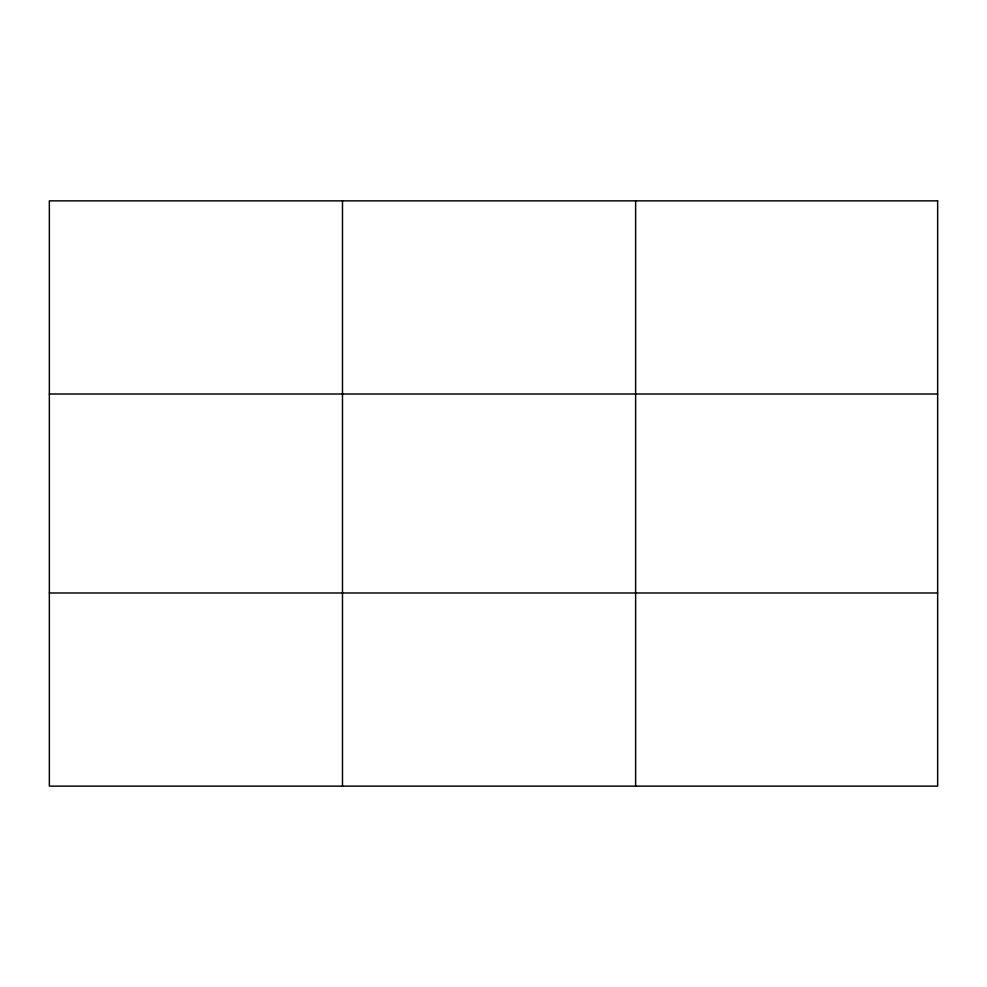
<?xml version="1.0" encoding="UTF-8"?>
<svg xmlns="http://www.w3.org/2000/svg" width="987" height="987" viewBox="0 0 987 987"><rect width="100%" height="100%" fill="white"/><g stroke="black" fill="none" stroke-linecap="round" stroke-linejoin="round"><path stroke-width="1.48" d="M342.489 786.133L342.489 200.867M635.628 786.133L635.628 200.867M49.35 394.01L937.65 394.01M49.35 592.99L937.65 592.99M937.65 200.867L937.65 786.133L49.35 786.133L49.35 200.867L937.65 200.867"/></g></svg>
